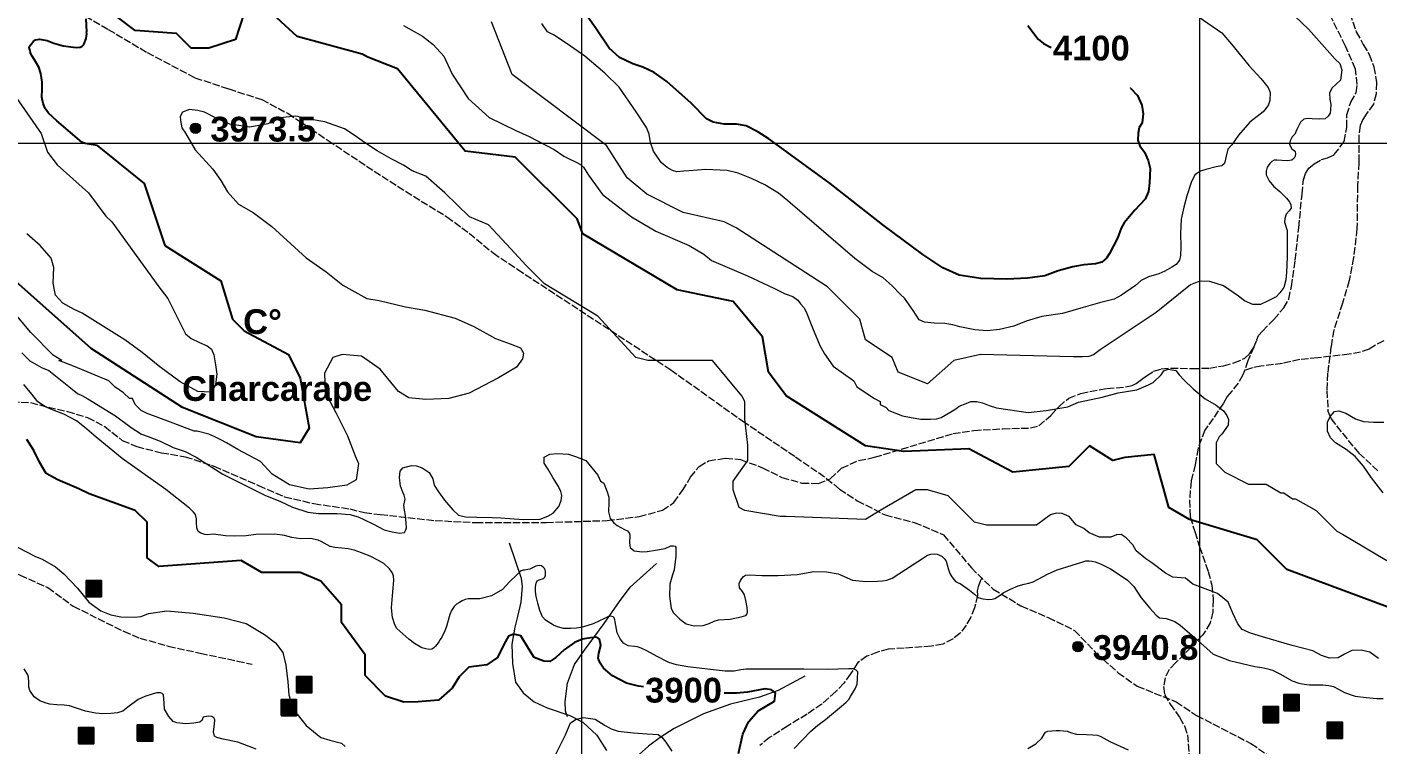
# Model space of a CAD drawing. Header units: metres. Extents: x 405809 to 420020, y 8257398 to 8272141.
# Drawn here: x 414103 to 416289, y 8262027 to 8263188 of the extents above; entities that cross this region are included whole.
import ezdxf

# ---------------------------------------------------------------- set-up
doc = ezdxf.new("R2010")
doc.units = ezdxf.units.M
doc.linetypes.add('ACAD_ISO02W100', pattern=[15, 12, -3])
for name, color, linetype, lineweight in [('CAMINOS1', 7, 'ACAD_ISO02W100', 5), ('COORDENADAS', 30, 'Continuous', 5), ('CURVAS MAESTRAS', 90, 'Continuous', 25), ('CURVAS SECUNDARIS', 46, 'Continuous', 9), ('Río', 150, 'Continuous', 20), ('texto', 7, 'Continuous', 13)]:
    doc.layers.add(name, color=color, linetype=linetype, lineweight=lineweight)
doc.layers.add('VIVIENDAS', color=1, linetype='Continuous')
doc.styles.add('CARLOS', font='arialbd.ttf', dxfattribs={"height": 48})

msp = doc.modelspace()

# ---------------------------------------------------------------- hatches: boundary and pattern name
at = {"layer": 'texto'}
h = msp.add_hatch(color=256, dxfattribs=at)
edge = h.paths.add_edge_path()
edge.add_arc((414375.8, 8263024.1), 8.37, 0, 360)
h = msp.add_hatch(color=256, dxfattribs=at)
edge = h.paths.add_edge_path()
edge.add_arc((415803.1, 8262185.7), 8.37, 0, 360)
at = {"layer": 'VIVIENDAS'}
for points in [[(414198.9, 8262267), (414223.9, 8262267), (414223.9, 8262292), (414198.9, 8262292)], [(414539.1, 8262111.6), (414564.1, 8262111.6), (414564.1, 8262136.6), (414539.1, 8262136.6)], [(414514.3, 8262074.4), (414539.3, 8262074.4), (414539.3, 8262099.4), (414514.3, 8262099.4)], [(416136, 8262082.6), (416161, 8262082.6), (416161, 8262107.6), (416136, 8262107.6)], [(416102.9, 8262063.1), (416127.9, 8262063.1), (416127.9, 8262088.1), (416102.9, 8262088.1)], [(414186.5, 8262029.3), (414211.5, 8262029.3), (414211.5, 8262054.3), (414186.5, 8262054.3)], [(414281.7, 8262033.5), (414306.7, 8262033.5), (414306.7, 8262058.5), (414281.7, 8262058.5)], [(416206.1, 8262037.9), (416231.1, 8262037.9), (416231.1, 8262062.9), (416206.1, 8262062.9)]]:
    msp.add_hatch(color=256, dxfattribs=at).paths.add_polyline_path(points)

# ---------------------------------------------------------------- linework, layer by layer
at = {"layer": 'CAMINOS1'}
for points in [[(416242.8, 8263210.5), (416253.3, 8263180.2), (416264.7, 8263159.8), (416274.4, 8263143.5), (416281.8, 8263123.4), (416286.2, 8263098.2), (416285.5, 8263079.6), (416281.1, 8263063.3), (416270.7, 8263048.4), (416264, 8263038.1), (416259.5, 8263028.4), (416257.5, 8263011.5), (416257.5, 8262968.7), (416255.4, 8262931.4), (416254.5, 8262861.7), (416249.2, 8262815.2), (416241.9, 8262777.8), (416231.3, 8262741.4), (416217.2, 8262697.8), (416212.5, 8262670.5), (416207.1, 8262627.8), (416205.9, 8262599.9), (416207.7, 8262566.4), (416212.5, 8262554.5), (416230.9, 8262530.8), (416257.7, 8262498.5), (416289.8, 8262468.9)], [(414079, 8262581.5), (414108.8, 8262580.3), (414137.9, 8262573.1), (414168.6, 8262566.2), (414201.1, 8262556.2), (414229, 8262541.8), (414257.4, 8262519.3), (414280.9, 8262509.3), (414320.9, 8262499.3), (414359, 8262492.9), (414405.7, 8262477.7), (414477.8, 8262446.3), (414520, 8262428.1), (414567.4, 8262417), (414625.4, 8262408.5), (414649.2, 8262402.6), (414674.8, 8262399.4), (414763.4, 8262389.7), (414829.3, 8262386.4), (414943.2, 8262386.4), (415041.9, 8262389.7), (415093.9, 8262396.2), (415131, 8262406.3), (415149.6, 8262418.8), (415163.7, 8262438.5), (415176.7, 8262459.6), (415190.4, 8262477.3), (415205.8, 8262486.2), (415233.3, 8262490.7), (415257.2, 8262488.3), (415293.2, 8262475), (415324.3, 8262459.2), (415356.7, 8262450.3), (415383.4, 8262449.5), (415402.7, 8262457.2), (415420.9, 8262474.5), (415448.5, 8262486.7), (415474.4, 8262491.9), (415545.9, 8262513.5), (415601.4, 8262530.3), (415635, 8262535.5), (415681.5, 8262538), (415726.3, 8262539.4), (415739.9, 8262542.9), (415759.5, 8262559.7), (415772.7, 8262574), (415788.3, 8262587.8), (415807.9, 8262595.3), (415850.1, 8262603.4), (415880.2, 8262605.7), (415890.7, 8262608), (415897.5, 8262611.3), (415906, 8262617.7), (415914.1, 8262623.8), (415925.6, 8262631.1), (415937.8, 8262634.9), (415953.5, 8262636.3), (415988, 8262635.3), (416015.8, 8262636.3), (416038.6, 8262639.8), (416055.4, 8262644.7), (416073.1, 8262652), (416080.8, 8262659.2), (416088, 8262670.2), (416092.6, 8262682.1), (416095.4, 8262689), (416101.6, 8262696.2), (416120.3, 8262715), (416136, 8262733.6), (416144.2, 8262747.9), (416148.5, 8262768), (416154.8, 8262810.7), (416160.5, 8262863.3), (416165.7, 8262917.7), (416168.1, 8262940.8), (416171.3, 8262951.2), (416176.7, 8262959.6), (416185.5, 8262966.5), (416197.4, 8262973.5), (416207, 8262976.1), (416217.9, 8262981.4), (416233.8, 8263002.5), (416237.9, 8263025.5), (416237.9, 8263045.9), (416244.7, 8263066.2), (416253.1, 8263081.6), (416255, 8263095), (416252.2, 8263119.8), (416235.9, 8263157.1), (416212, 8263205.8)], [(414198, 8263205.3), (414234.8, 8263183.9), (414297.6, 8263146.9), (414374.9, 8263105.8), (414429.7, 8263087.8), (414483, 8263070.6), (414525, 8263048.3), (414590.3, 8263004.5), (414665, 8262954.7), (414715.6, 8262922.2), (414782.6, 8262880.9), (414818.6, 8262854.3), (414857.3, 8262822.5), (414896.7, 8262796), (415144.5, 8262633.5), (415260.7, 8262550.7), (415346.4, 8262492.7), (415396.7, 8262457.9), (415417.6, 8262440.4), (415446.2, 8262421.7), (415491.2, 8262398.7), (415538.4, 8262386.7), (415585.8, 8262366.8), (415630.8, 8262313.1), (415666.1, 8262278.9), (415711.1, 8262251.5), (415755.1, 8262232.8), (415797.9, 8262212), (415832.3, 8262175.4), (415868.5, 8262143.6), (415899.2, 8262121.7), (415926.7, 8262110.7), (415962, 8262096.4), (415995, 8262074.5), (416083, 8262029.2), (416140.1, 8261989.7)], [(416298, 8262680.4), (416284.7, 8262673.4), (416274.4, 8262667), (416260.5, 8262662.2), (416242.1, 8262658.5), (416191, 8262652.9), (416162.1, 8262649.9), (416134.2, 8262643.8), (416099.3, 8262639.1), (416085.7, 8262636.7), (416072.6, 8262632), (416069.8, 8262625.2), (416062.5, 8262611.9), (416051.9, 8262598.8), (416044.4, 8262590), (416038.6, 8262579.3), (416022.2, 8262554.9), (416008.4, 8262535.7), (415997.6, 8262506.8), (415992.8, 8262479.9), (415986.2, 8262453.3), (415983.8, 8262422.8), (415985, 8262395.6), (415992.2, 8262371.7), (416000, 8262347.2), (416013.8, 8262307.3), (416019.8, 8262285.2), (416022, 8262261.7), (416021.3, 8262241.8), (416017.2, 8262224.2), (416005.3, 8262204.8), (415986.4, 8262184.9), (415961.3, 8262159.5), (415950.8, 8262148.9), (415944.3, 8262135.4), (415941.6, 8262121.2), (415943.3, 8262108.3), (415952.2, 8262092.7), (415967.7, 8262071.4), (415975.6, 8262057.4), (415980.3, 8262043.2), (415983.3, 8262007.6)], [(416088, 8262670.2), (416077.8, 8262648), (416072.6, 8262632)], [(413728.4, 8262398.4), (413787.1, 8262395.2), (413853.4, 8262389.1), (413904.3, 8262375.5), (413954.4, 8262363.7), (413993.6, 8262349.1), (414025.9, 8262332.1), (414059, 8262313.5), (414092.1, 8262301.5), (414137.1, 8262281.2), (414177.9, 8262251.3), (414259.5, 8262210.5), (414285.8, 8262199.4), (414331.9, 8262186.6), (414383.7, 8262175.2), (414443.6, 8262162.4), (414467.3, 8262157.1)], [(415647.6, 8262296.8), (415644.9, 8262291.6), (415641.9, 8262282.6), (415640.3, 8262276.1), (415640.7, 8262268.9), (415636, 8262248.6), (415629.8, 8262233.2), (415622.4, 8262220.5), (415612.6, 8262207.4), (415601.5, 8262198.4), (415584.7, 8262189.8), (415566.2, 8262186.5), (415522, 8262183.3), (415496.5, 8262181.7), (415479.2, 8262177), (415462, 8262170.1), (415447.2, 8262159.8), (415435.3, 8262141.7), (415424.6, 8262126.6), (415411.5, 8262113), (415388.9, 8262092.9), (415365.2, 8262076.5), (415333.5, 8262057.2), (415304.4, 8262038.8), (415288.8, 8262025.6)]]:
    msp.add_lwpolyline(points, dxfattribs=at)
at = {"layer": 'COORDENADAS'}
for p, q in [((415000, 8271350), (415000, 8257550)), ((416000, 8271350), (416000, 8257550)), ((406200, 8263000), (419600, 8263000))]:
    msp.add_line(p, q, dxfattribs=at)
at = {"layer": 'CURVAS MAESTRAS'}
for points in [[(415888.5, 8263089), (415888.5, 8263089), (415899.8, 8263077), (415906.5, 8263061.3), (415908.7, 8263047.2), (415907.3, 8263032.9), (415902.5, 8263025.5), (415900.7, 8263016.3), (415899.9, 8263004.8), (415903.3, 8262995.5), (415911, 8262985.5), (415917, 8262972.2), (415919.9, 8262958.9), (415919.2, 8262935.8), (415917.3, 8262921.8), (415911.8, 8262909.6), (415895.5, 8262891.4), (415878, 8262871.3), (415872.9, 8262862.5), (415867.3, 8262846.6), (415854.3, 8262821.7), (415849.5, 8262813.9), (415841.8, 8262807.3), (415831.8, 8262804.7), (415812.9, 8262803.2), (415794.8, 8262800), (415771.5, 8262793.3), (415749.5, 8262785.3), (415721.5, 8262781.4), (415688, 8262779.9), (415646, 8262781.2), (415611.3, 8262786.5), (415584.6, 8262798.5), (415552.6, 8262819.8), (415487.8, 8262867.9), (415402.6, 8262934.5), (415332.9, 8262985.3), (415303.4, 8263007.2), (415285.4, 8263018.1), (415266.4, 8263028), (415250.8, 8263030.8), (415230.9, 8263030.8), (415213.4, 8263033.7), (415202.5, 8263039.3), (415177.4, 8263064.9), (415138.4, 8263099.6), (415118, 8263114.2), (415099.6, 8263122.7), (415083.5, 8263128.4), (415061.6, 8263138.5), (415045, 8263153.6), (415022.7, 8263186.3), (414970.2, 8263261.4)], [(414454.8, 8263210.8), (414440.5, 8263167.9), (414397.6, 8263153.6), (414369, 8263153.6), (414345.2, 8263177.4), (414278.5, 8263182.2), (414221.4, 8263225.1)], [(416307.6, 8262248.6), (416140.9, 8262310.5), (416093.3, 8262358.2), (415983.8, 8262391.5), (415950.4, 8262410.6), (415926.6, 8262496.3), (415879, 8262491.5), (415859.9, 8262486.8), (415821.8, 8262510.6), (415788.5, 8262477.3), (415698, 8262467.7), (415626.5, 8262505.8), (415521.7, 8262501.1), (415459.8, 8262510.6), (415331.2, 8262591.6), (415302.6, 8262629.7), (415293.1, 8262686.8), (415245.5, 8262744), (415155, 8262763), (415002.5, 8262853.5), (414993, 8262877.4), (414893, 8262977.4), (414812, 8262986.9), (414702.5, 8263120.3), (414654.8, 8263139.3), (414645.3, 8263144.1), (414540.5, 8263172.7), (414488.1, 8263220.3)], [(414198.4, 8263201.2), (414199.7, 8263180.2)], [(415722.4, 8263190.4), (415738.7, 8263168.4), (415747.5, 8263161), (415759.9, 8263154.8)], [(414216.6, 8262996.4), (414203.8, 8262998.2), (414197.4, 8262999.7), (414192, 8263001.8), (414151.4, 8263035.9), (414138.1, 8263048.4), (414132.5, 8263056), (414129.7, 8263064.4), (414127.3, 8263074.4), (414128.1, 8263087.6), (414128.1, 8263098.6), (414125.7, 8263112.6), (414122.5, 8263123), (414115.3, 8263135), (414111.5, 8263140.9), (414109.7, 8263144.7), (414108.5, 8263148.3), (414107.8, 8263150.8), (414107.1, 8263154.9), (414107.3, 8263157.1), (414110.4, 8263160.9), (414113.9, 8263164.7), (414116.9, 8263166.9), (414123.7, 8263168.4), (414135.8, 8263166.3), (414146.8, 8263161.6), (414161.9, 8263157.3), (414178.7, 8263155.1), (414184.1, 8263154.8), (414189.5, 8263155.2), (414192.8, 8263156.7), (414195, 8263159.4), (414199, 8263169.3), (414200, 8263176.6), (414199.7, 8263180.2)], [(414216.6, 8262996.4), (414292.8, 8262934.5), (414326.2, 8262834.5), (414416.7, 8262777.3), (414435.7, 8262715.4), (414454.8, 8262696.4), (414526.2, 8262658.3), (414545.3, 8262620.1), (414559.6, 8262539.2), (414545.3, 8262515.4), (414473.8, 8262524.9), (414354.8, 8262572.5), (414207.1, 8262667.8), (413992.8, 8262858.3)], [(415100.3, 8262120.6), (415092.3, 8262121.6), (415073, 8262126.8), (415050.5, 8262138.3), (415035.9, 8262150.8), (415030.3, 8262158.9), (415027.3, 8262167.3), (415028.1, 8262174.9), (415031.4, 8262187.3), (415029.5, 8262197.9), (415024.8, 8262201.2), (415014.6, 8262199.7), (415002.1, 8262197.6), (414989, 8262192.5), (414972, 8262180.3), (414958.8, 8262168), (414949, 8262161.5), (414939.1, 8262162.3), (414923.5, 8262168), (414914.4, 8262182.8), (414902.1, 8262203.3), (414890.6, 8262205.8), (414882.4, 8262202.5), (414875, 8262190.2), (414864.3, 8262168), (414847, 8262156.5), (414818.2, 8262152.4), (414802.6, 8262136.8), (414791.1, 8262118.8), (414768.9, 8262099.1), (414736, 8262096.6), (414713, 8262095.8), (414683.4, 8262105.7), (414650.1, 8262139.1), (414650.1, 8262172.4), (414612, 8262224.8), (414612, 8262253.4), (414578.6, 8262291.5), (414545.3, 8262305.8), (414483.4, 8262305.8), (414450, 8262324.8), (414316.6, 8262315.3), (414297.6, 8262329.6), (414297.6, 8262386.8), (414278.5, 8262405.8), (414203.8, 8262433), (414187.2, 8262440.9), (414153.2, 8262455.4), (414134.4, 8262465.5), (414123.5, 8262484.3), (414114.6, 8262502.9), (414103.1, 8262520.8)], [(415254.3, 8262013.1), (415261.4, 8262044.2), (415270.3, 8262064.2), (415286, 8262081.9), (415312.6, 8262097.6), (415314.2, 8262110.6), (415307.7, 8262116.1), (415297.3, 8262117.7), (415268.9, 8262112), (415250.9, 8262110.4), (415231, 8262110.4)]]:
    msp.add_lwpolyline(points, dxfattribs=at)
at = {"layer": 'CURVAS SECUNDARIS'}
for points in [[(415988.5, 8263363.2), (416176.2, 8263184.5), (416219.2, 8263135.7), (416219.2, 8263135.7), (416226.7, 8263128.9), (416230.3, 8263118.6), (416227.9, 8263101.7), (416214, 8263089.1), (416210.3, 8263080.8), (416210.7, 8263070.9), (416212.4, 8263062.3), (416212, 8263053.8), (416211, 8263048.7), (416208.2, 8263043.6), (416203.3, 8263039.4), (416193.7, 8263038.7), (416182.2, 8263039.6), (416174.9, 8263040.1), (416168.8, 8263038.6), (416163.4, 8263033.8), (416160.4, 8263028.8), (416157.4, 8263022.2), (416153.8, 8263014.3), (416150, 8263010.3), (416146.6, 8263003.7), (416145.3, 8262997.7), (416149.3, 8262990.9), (416152.9, 8262988), (416154.4, 8262986.1), (416155.3, 8262982.8), (416154.4, 8262979), (416153.2, 8262975.6), (416149.4, 8262972.6), (416142.2, 8262971.2), (416133.3, 8262971.7), (416125.2, 8262972.4), (416120.7, 8262972.3), (416116.7, 8262970.3), (416113.8, 8262966.9), (416109.3, 8262961), (416107.5, 8262954.8), (416107.8, 8262949), (416112.8, 8262939.3), (416119.6, 8262930.7), (416129.9, 8262921.6), (416140.4, 8262910.9), (416144.9, 8262905.7), (416147.7, 8262900.7), (416148, 8262895.1), (416144.8, 8262890.3), (416140.2, 8262884.9), (416137.8, 8262878.2), (416137.6, 8262872.4), (416141.5, 8262858.7), (416141.5, 8262844.4), (416141.5, 8262816.1), (416140.7, 8262791), (416139.7, 8262778.7), (416136, 8262766.4), (416129.6, 8262758.1), (416123.7, 8262751.7), (416109.6, 8262744.2), (416098.5, 8262739.3), (416086.2, 8262739.3), (416072.9, 8262745.2), (416063.1, 8262752.8), (416038.7, 8262769.4), (416016.5, 8262776.2), (416003.3, 8262776.8), (415996.2, 8262775), (415985.1, 8262771), (415929.6, 8262726.3), (415839.3, 8262665.9), (415828.5, 8262657.7), (415821.1, 8262655), (415811, 8262654.3), (415795.7, 8262654.3), (415645.6, 8262658.3), (415602.7, 8262648.7), (415559.8, 8262610.6), (415512.2, 8262629.7), (415502.7, 8262653.5), (415459.8, 8262682.1), (415450.3, 8262715.4), (415397.9, 8262767.8), (415250.2, 8262863.1), (415231.2, 8262872.6), (415164.7, 8262888), (415106, 8262917.3), (415074, 8262944), (415040.6, 8262996.4), (414888.2, 8263110.8), (414854.9, 8263196.5)], [(414712.3, 8263190.4), (414743.1, 8263173.3), (414760.3, 8263159.6), (414777.4, 8263140.8), (414791.1, 8263111.7), (414816.8, 8263072.4), (414851, 8263041.6), (414894, 8263020.6), (414915.5, 8263010.6), (414955.9, 8262989.8), (414971.4, 8262979.1), (414979.3, 8262975.1), (414991.7, 8262969.4), (414998.6, 8262965.7), (415003.3, 8262961), (415011.7, 8262948.1), (415034.2, 8262917.2), (415081, 8262881.1), (415120.4, 8262857.8), (415174.6, 8262834.4), (415198, 8262820.6), (415210.7, 8262810), (415268.5, 8262785.5), (415294.3, 8262773.4), (415312.6, 8262764.7), (415329.6, 8262756.4), (415342.1, 8262751.8), (415350, 8262746), (415354.6, 8262740.2), (415359.6, 8262734.4), (415363.9, 8262727), (415373.8, 8262701.3), (415385.5, 8262673), (415393.4, 8262659.3), (415407.4, 8262639.2), (415440.8, 8262615.4), (415445.5, 8262605.9), (415474.1, 8262586.8), (415483.6, 8262582), (415483.6, 8262577.3), (415493.1, 8262572.5), (415497.4, 8262567.7), (415519.2, 8262559), (415533.5, 8262556.1), (415549.1, 8262553.8), (415564.8, 8262553.8), (415574.5, 8262554.4), (415582.1, 8262556.5), (415597.5, 8262565.3), (415605.5, 8262570.4), (415611.3, 8262574.7), (415622.6, 8262579.1), (415630.2, 8262582), (415639.6, 8262582), (415648.7, 8262580.2), (415659.7, 8262575.8), (415671.6, 8262571.7), (415722.5, 8262564.5), (415751.6, 8262567.6), (415786.9, 8262573.8), (415804.4, 8262581), (415842.6, 8262589.2), (415868.4, 8262596.4), (415898.4, 8262600.9), (415917.1, 8262609.3), (415924.8, 8262613.1), (415937.7, 8262625.4), (415942.3, 8262631.8), (415949.4, 8262634.4), (415961.6, 8262632.5), (415966.8, 8262625.4), (415974.5, 8262617), (415989.6, 8262602.5), (416008.9, 8262586.4), (416027, 8262576.1), (416038.6, 8262567.1), (416043.8, 8262559.3), (416047, 8262552.9), (416046.2, 8262543.7), (416036.1, 8262529.6), (416031.4, 8262524.9), (416026.6, 8262515.4), (416026.6, 8262482), (416040.9, 8262467.7), (416050.4, 8262463), (416069.5, 8262453.4), (416079, 8262448.7), (416098.1, 8262448.7), (416107.6, 8262448.7), (416131.4, 8262434.4), (416136.2, 8262434.4), (416150.5, 8262424.9), (416155.2, 8262424.9), (416188.6, 8262405.8), (416221.9, 8262372.5), (416231.4, 8262367.7), (416302.9, 8262324.8)], [(415999.2, 8263203.9), (416036, 8263178.6), (416051.6, 8263160.3), (416080.4, 8263125), (416099.1, 8263104.8), (416111.1, 8263089.9), (416114, 8263082.2), (416113.5, 8263069.1), (416111.1, 8263060.8), (416102.8, 8263050.6), (416081.4, 8263033.7), (416062.9, 8263013.1), (416052.2, 8262997.1), (416045.9, 8262990.3), (416043, 8262979.2), (416041.1, 8262969.2), (416039.6, 8262966.4), (416036, 8262963.3), (416027, 8262961.6), (416010.3, 8262957.5), (416001.5, 8262954.8), (415992.3, 8262948.6), (415986.6, 8262936.4), (415979.4, 8262914.8), (415974.5, 8262896.5), (415970.3, 8262877.3), (415968.9, 8262854.7), (415969.6, 8262831.9), (415969.2, 8262818.4), (415967.5, 8262810.7), (415962.2, 8262803.7), (415954.9, 8262799.2), (415944, 8262793.2), (415934.1, 8262788.7), (415917.6, 8262783.7), (415905.6, 8262777.7), (415896.5, 8262769.6), (415873.6, 8262754.2), (415861.7, 8262747.9), (415838.1, 8262741.9), (415811.8, 8262734.2), (415778.3, 8262724.6), (415745, 8262719.7), (415719.7, 8262712), (415699.6, 8262703.9), (415676.4, 8262698.6), (415656.4, 8262696.5), (415636.7, 8262697.9), (415612.2, 8262703.2), (415600.8, 8262706.3), (415588.2, 8262708.4), (415570.6, 8262708.8), (415555.2, 8262710.5), (415546.4, 8262714.4), (415536.6, 8262729.1), (415522.8, 8262749.1), (415516.1, 8262755.5), (415502.8, 8262769.5), (415488.3, 8262782.2), (415470.4, 8262792.7), (415442.3, 8262813.5), (415334.1, 8262906.7), (415318.8, 8262919), (415296.8, 8262932.6), (415275.2, 8262942.8), (415253.6, 8262951.7), (415235.9, 8262955.6), (415201.5, 8262957.4), (415174.3, 8262955.2), (415165.5, 8262954.6), (415154.3, 8262953.9), (415147.6, 8262955.6), (415138.9, 8262960.6), (415129.1, 8262968.8), (415116.9, 8262987.3), (415112.1, 8263001.2), (415109.9, 8263014.5), (415105.6, 8263025.2), (415088.9, 8263050.9), (415061.4, 8263090.4), (415038.1, 8263113.2), (415005.6, 8263140.6), (414976.9, 8263160.4), (414955.2, 8263175), (414945.3, 8263180.2), (414936.3, 8263193.3)], [(414049.9, 8263125), (414126.1, 8263015.5), (414136.7, 8262985.5), (414152.1, 8262964.8), (414202.9, 8262919.4), (414230.9, 8262882.1), (414240.4, 8262872.6), (414316.6, 8262767.8), (414330.9, 8262748.8), (414359.5, 8262691.6), (414369, 8262683.9), (414382.1, 8262677.4), (414395, 8262672), (414401.7, 8262666.9), (414405.6, 8262657.7), (414408.3, 8262641.7), (414410.4, 8262626.5), (414408.4, 8262609.5), (414399.9, 8262597.1), (414379.7, 8262598.3), (414351, 8262613.8), (414318.1, 8262638.2), (414289.6, 8262661.5), (414261.6, 8262681.7), (414192.8, 8262724.9), (414179.7, 8262730.8), (414161.5, 8262741.1), (414149.7, 8262754.4), (414145.7, 8262773.6), (414146.7, 8262799.1), (414142.3, 8262814), (414124.8, 8262834.4), (414103.2, 8262853.3)], [(416289.2, 8262166.4), (416275.4, 8262176.9), (416261.5, 8262180.2), (416246.4, 8262179.5), (416234.5, 8262173.6), (416224, 8262167.7), (416210.2, 8262167), (416197, 8262171.6), (416183.2, 8262178.9), (416149.7, 8262187.4), (416101.6, 8262201.6), (416082.2, 8262207.7), (416069, 8262213.5), (416061.7, 8262222.6), (416053.9, 8262239.8), (416046.1, 8262257.5), (416028.9, 8262271.9), (416009, 8262279.1), (415989, 8262286.9), (415977.3, 8262296.3), (415956.8, 8262298), (415944.8, 8262304.8), (415922.8, 8262321.3), (415913.3, 8262327.6), (415897.2, 8262340.7), (415892.2, 8262350.4), (415881.3, 8262361.7), (415873.1, 8262367.1), (415865.7, 8262366.7), (415856.6, 8262362.6), (415837.9, 8262363), (415821.6, 8262370), (415812.5, 8262376.9), (415800.3, 8262382.7), (415789.2, 8262396), (415777.5, 8262401.2), (415768, 8262401.4), (415758.6, 8262398.8), (415736.1, 8262382), (415655.1, 8262382), (415636, 8262386.8), (415593.2, 8262429.6), (415559.8, 8262439.1), (415540.8, 8262439.1), (415483.6, 8262405.8), (415459.8, 8262391.5), (415331.2, 8262396.3), (415321.7, 8262396.3), (415264.5, 8262405.8), (415255, 8262410.6), (415245.5, 8262439.1), (415245.5, 8262453.4), (415269.3, 8262486.8), (415269.2, 8262511.4), (415264.5, 8262553.5), (415264.5, 8262582), (415259.8, 8262591.6), (415212.1, 8262648.7), (415140.7, 8262648.7), (415107.3, 8262648.7), (415088.3, 8262653.5), (415026.4, 8262720.2), (414940.6, 8262772.6), (414910.7, 8262802.3), (414885.7, 8262829.1), (414849.6, 8262867.9), (414819, 8262880.9), (414779.2, 8262919.7), (414748.3, 8262946.7), (414726.5, 8262955.2), (414712.2, 8262964.4), (414692.4, 8262974.5), (414669.5, 8262987.8), (414649.2, 8263001.1), (414634.4, 8263011.8), (414616.9, 8263023.2), (414585.2, 8263034.7), (414563, 8263038.4), (414538.2, 8263043.5), (414512.5, 8263040.8), (414492.7, 8263031.3), (414464, 8263026.1), (414431.6, 8263030.6), (414410.3, 8263040.1), (414390.5, 8263050.4), (414379.8, 8263052.8), (414366.3, 8263054.2), (414354.6, 8263050.2), (414351, 8263043.3), (414351.7, 8263036.4), (414353.9, 8263024.7), (414359.7, 8263016.3), (414375.6, 8262989.1), (414404, 8262957.8), (414416.8, 8262939.8), (414427.9, 8262921.3), (414445.7, 8262901.3), (414469.4, 8262887.9), (414499.1, 8262865), (414555, 8262814.6), (414587, 8262792), (414614.3, 8262770.4), (414653, 8262748.8), (414672.8, 8262745.3), (414715.5, 8262735.5), (414747, 8262730), (414796.1, 8262716.7), (414826.2, 8262703.4), (414861.1, 8262684), (414884.7, 8262675.7), (414901.4, 8262669.2), (414906.2, 8262660.4), (414904.7, 8262651.1), (414895, 8262637.9), (414865.9, 8262620.6), (414818.3, 8262595.6), (414785.8, 8262586.9), (414748.2, 8262585.6), (414720.7, 8262588.1), (414704.4, 8262598.1), (414674.4, 8262634.3), (414644.4, 8262655.6), (414613.1, 8262658.1), (414598.1, 8262653.1), (414584.3, 8262628.1), (414585.6, 8262596.8), (414603.1, 8262564.4), (414621.8, 8262526.9), (414634.4, 8262494.4), (414639.4, 8262481.9), (414635.6, 8262455.7), (414620.6, 8262446.9), (414589.9, 8262442.7), (414560, 8262440.5), (414527.8, 8262447.2), (414500, 8262464.9), (414481.1, 8262484.9), (414444.5, 8262504.8), (414426.2, 8262515.4), (414416.7, 8262520.1), (414407.1, 8262524.9), (414397.6, 8262529.6), (414378.6, 8262534.4), (414373.8, 8262534.4), (414335.7, 8262548.7), (414297.6, 8262563), (414288.1, 8262567.8), (414278.5, 8262577.3), (414273.8, 8262586.8), (414269, 8262586.8), (414259.5, 8262596.3), (414245.2, 8262605.9), (414235.7, 8262615.4), (414178.5, 8262639.2), (414154.7, 8262648.7), (414159.5, 8262648.7), (414145.5, 8262657), (414109.8, 8262694), (414078.7, 8262730.6)], [(414095, 8262660.7), (414108, 8262647.7), (414126.7, 8262637.1), (414138.4, 8262632.4), (414149.4, 8262623.7), (414170.9, 8262606.3), (414185.2, 8262595), (414193.2, 8262591.6), (414201.6, 8262586.3), (414246.4, 8262559.2), (414271.7, 8262539.9), (414288.8, 8262529.2), (414299.2, 8262525.4), (414318.6, 8262517.8), (414339.6, 8262507.8), (414359.3, 8262501.1), (414377.1, 8262491.9), (414420.1, 8262464.9), (414456.8, 8262446.2), (414467.3, 8262440.8), (414487.8, 8262430.6), (414513.6, 8262420.3), (414532.9, 8262411.4), (414557.8, 8262403.4), (414575.1, 8262401.1), (414605.2, 8262401.1), (414625.4, 8262399.2), (414639, 8262395.9), (414648.4, 8262391.2), (414663.7, 8262384), (414681.1, 8262374.6), (414693.9, 8262371.5), (414705.9, 8262369.2), (414713.7, 8262370.2), (414716.3, 8262374.4), (414717.1, 8262378), (414716.6, 8262385.2), (414715.5, 8262397.9), (414714, 8262406.2), (414712.9, 8262414.6), (414714, 8262419.2), (414714.8, 8262424.2), (414713.4, 8262430.9), (414711.1, 8262435.7), (414707.4, 8262445.2), (414706, 8262459.5), (414706.7, 8262469.4), (414711.1, 8262474.9), (414725.4, 8262478.5), (414733.1, 8262478.1), (414742.6, 8262474.9), (414753.6, 8262467.5), (414759.9, 8262456.9), (414761.7, 8262447), (414768.7, 8262436.1), (414778.6, 8262422.8), (414792.2, 8262407), (414801.4, 8262398.6), (414812.8, 8262395.7), (414830.8, 8262394.9), (414855.7, 8262394.6), (414869.7, 8262393.8), (414906.1, 8262391.3), (414933.6, 8262392), (414946, 8262396.8), (414954.5, 8262401.6), (414963.7, 8262412.3), (414967.3, 8262421.8), (414968.4, 8262429.9), (414967, 8262436.5), (414962.9, 8262444.9), (414953.8, 8262459.5), (414945.7, 8262473.1), (414939.8, 8262482.6), (414939.8, 8262492.1), (414949, 8262497.2), (414961.5, 8262498), (414979.1, 8262496.9), (414990.8, 8262493.2), (415007.3, 8262486.8), (415026.4, 8262463), (415031.1, 8262453.4), (415036.2, 8262449.9), (415041.7, 8262436.2), (415044.2, 8262427.2), (415044.6, 8262418.9), (415043.9, 8262403.8), (415046.8, 8262393), (415052.3, 8262385.7), (415057.8, 8262381.7), (415069.6, 8262375.3), (415074.4, 8262373.1), (415077.9, 8262368.9), (415078.5, 8262365.1), (415077.9, 8262353.6), (415079.2, 8262346.2), (415085.6, 8262340.8), (415098.4, 8262338.8), (415106.4, 8262339.5), (415119.9, 8262341.7), (415135.4, 8262344.3), (415144.8, 8262348.6), (415149.2, 8262349), (415151.5, 8262348.3), (415152.8, 8262346.8), (415153, 8262339.4), (415152.8, 8262332.2), (415149.9, 8262309.7), (415147.5, 8262301.6), (415143, 8262286.9), (415142.8, 8262267.2), (415145.3, 8262247.4), (415148.8, 8262240.3), (415159.4, 8262230.1), (415169.8, 8262222.7), (415182.3, 8262219.5), (415196.8, 8262219.9), (415206.5, 8262222.9), (415214.9, 8262227), (415222, 8262228.8), (415240.9, 8262230.2), (415258.4, 8262233.7), (415266.1, 8262235.8), (415268.3, 8262239), (415268.6, 8262242.4), (415268, 8262249.1), (415266, 8262260.5), (415263.8, 8262269.4), (415260.7, 8262274.9), (415255.9, 8262280.7), (415255.4, 8262287.9), (415257.7, 8262293.9), (415262.1, 8262299.3), (415265.7, 8262301.2), (415272, 8262302), (415291.9, 8262300.8), (415318.6, 8262300.8), (415349.1, 8262302.6), (415376.2, 8262307.3), (415396.7, 8262306.9), (415415.6, 8262303.2), (415438.8, 8262293.2), (415460.3, 8262291), (415479.1, 8262291.7), (415487.1, 8262292), (415494, 8262293.1), (415498.7, 8262294.6), (415502.5, 8262296.2), (415535, 8262317.3), (415553.6, 8262329.4), (415559.8, 8262333.6), (415565.5, 8262335.5), (415571.3, 8262335.7), (415575.5, 8262335), (415583, 8262332.1), (415587, 8262328.1), (415590, 8262324.1), (415591.6, 8262318.1), (415593.3, 8262312), (415596, 8262303.8), (415599.2, 8262298.6), (415602.9, 8262293.6), (415605.4, 8262290.8), (415609.6, 8262289.1), (415612.5, 8262288), (415628, 8262276.8), (415635.9, 8262270.4), (415641.9, 8262265.3), (415649.2, 8262262.8), (415658.4, 8262262.2), (415664.4, 8262262.5), (415669, 8262263.4), (415673.2, 8262266.5), (415677.5, 8262269.2), (415682.4, 8262272.9), (415694.3, 8262278.8), (415706.7, 8262283.9), (415716.3, 8262286.6), (415723.8, 8262288.1), (415730.8, 8262290.5), (415738.9, 8262295), (415754, 8262303.1), (415769.6, 8262310), (415794, 8262317.6), (415809.4, 8262322.5), (415815.9, 8262324.6), (415821.6, 8262324.6), (415826.4, 8262324.1), (415831.1, 8262322.6), (415840.9, 8262319.2), (415855.7, 8262311.6), (415868.4, 8262303.6), (415883.3, 8262293.4), (415893.4, 8262282.8), (415905.7, 8262264.8), (415919.4, 8262247.8), (415929.8, 8262236.4), (415935.1, 8262232.4), (415945.8, 8262231.1), (415953.8, 8262228.4), (415959.8, 8262226.1), (415968.8, 8262220.5), (415991, 8262200.9), (416021.9, 8262173.3), (416048.2, 8262163.3), (416089.5, 8262153.8), (416100.9, 8262151.9), (416110.4, 8262149.7), (416118.2, 8262147.8), (416129.8, 8262141.6), (416150, 8262130.2), (416160.3, 8262126.7), (416169.4, 8262124.8), (416177.7, 8262123.8), (416189.1, 8262124), (416199.2, 8262124), (416208.9, 8262122.8), (416216.7, 8262121), (416224.9, 8262116.9), (416234.5, 8262111.6), (416251.7, 8262105.8), (416269.6, 8262103.2), (416286.5, 8262101.8), (416297, 8262101.9)], [(415344.1, 8262020.9), (415370.8, 8262048.7), (415382.5, 8262058.9), (415394.8, 8262067.6), (415421, 8262089.2), (415428.5, 8262095.8), (415432.5, 8262100.4), (415435.1, 8262105.3), (415443, 8262117.2), (415446, 8262124.8), (415446.8, 8262134.3), (415447.1, 8262144.9), (415444.6, 8262147.8), (415439.4, 8262150), (415432.9, 8262150), (415414.6, 8262149.2), (415399.9, 8262148.5), (415359.7, 8262149.1), (415310.2, 8262149.4), (415266.7, 8262149.4), (415258, 8262148), (415247, 8262146.3), (415232.6, 8262146.3), (415218.6, 8262147.6), (415204.3, 8262149.3), (415172.1, 8262153.1), (415153.8, 8262156.1), (415141.5, 8262159.9), (415122.5, 8262169.6), (415106, 8262178.9), (415096.7, 8262183.4), (415091, 8262185.3), (415085.7, 8262185.7), (415075.9, 8262186.8), (415068.3, 8262191.4), (415063, 8262198.2), (415058.1, 8262208), (415054.7, 8262225.8), (415054.4, 8262229), (415053.3, 8262232.2), (415051.2, 8262234.1), (415047.5, 8262235), (415043.7, 8262234.5), (415037.7, 8262231.4), (415028.1, 8262226.9), (415019.3, 8262222.4), (415003.7, 8262217.9), (414998.7, 8262216.5), (414992.3, 8262215.8), (414983.2, 8262215), (414971, 8262214.8), (414961.5, 8262217.7), (414955, 8262220.5), (414941.8, 8262228.4), (414937.3, 8262234.1), (414932.7, 8262244.1), (414929.5, 8262256), (414926.7, 8262266.9), (414925.7, 8262275.1), (414925.7, 8262282.3), (414927, 8262288.4), (414928.4, 8262291.9), (414931.5, 8262293.9), (414939, 8262295.9), (414941.2, 8262297.8), (414941.9, 8262301.4), (414942.2, 8262306.5), (414941.7, 8262310.1), (414940.2, 8262312.2), (414938.3, 8262314.4), (414935.4, 8262316.4), (414931.8, 8262316.8), (414926.2, 8262316.1), (414916.6, 8262310.8), (414913.3, 8262310.5), (414908.7, 8262309.6), (414906, 8262309.3), (414902.5, 8262308.2), (414899.7, 8262306), (414895.6, 8262301.7), (414883.9, 8262290.4), (414872.5, 8262278.1), (414854.9, 8262267.7), (414835.8, 8262262.9), (414816.8, 8262262.9), (414812.1, 8262261.7), (414807.4, 8262259.6), (414802.9, 8262257.3), (414798, 8262254.2), (414794.2, 8262250.5), (414789.7, 8262244.1), (414787.3, 8262237.5), (414783.3, 8262224.3), (414781.9, 8262218.4), (414779.1, 8262211), (414774.2, 8262200.9), (414771.8, 8262197.4), (414769.6, 8262193.7), (414766.7, 8262189.6), (414763.6, 8262185.9), (414760.8, 8262183.1), (414758.3, 8262181.4), (414753.1, 8262180.9), (414748.6, 8262182), (414742.2, 8262183.9), (414730.3, 8262190.7), (414720.8, 8262197.6), (414711, 8262206.6), (414701.6, 8262215), (414698.4, 8262221), (414694.6, 8262232.7), (414692.7, 8262248.2), (414695, 8262274.4), (414696.8, 8262292.8), (414696.2, 8262300), (414693.8, 8262305.5), (414689.5, 8262311.5), (414680.5, 8262320.2), (414671, 8262325.4), (414658.3, 8262331.9), (414644.5, 8262337.6), (414632.5, 8262341.6), (414622.7, 8262343.8), (414612.6, 8262344.9), (414601.1, 8262346.1), (414593.5, 8262347.5), (414579.4, 8262355.6), (414574.2, 8262357.9), (414561.9, 8262360.8), (414545.8, 8262360.3), (414531.6, 8262362.2), (414519.8, 8262365.5), (414504.2, 8262367.8), (414473.3, 8262367), (414457.7, 8262365.1), (414439.3, 8262364.2), (414424.6, 8262365.1), (414405.2, 8262367.5), (414394.8, 8262366.5), (414391.2, 8262367.2), (414384.4, 8262369), (414380.1, 8262371.9), (414378.3, 8262378.1), (414377.6, 8262386.4), (414377.6, 8262392.2), (414376.1, 8262399.2), (414372.9, 8262403.2), (414366, 8262409.5), (414328.1, 8262440.1), (414257.5, 8262490.1), (414215, 8262524.7), (414196.1, 8262540.5), (414183.3, 8262550.9), (414163.1, 8262561.8), (414144.8, 8262568.5), (414133.2, 8262573.4), (414121, 8262581.4), (414111.2, 8262594.2), (414098.3, 8262609.5)], [(416296.9, 8262434.6), (416277.8, 8262458.8), (416265.1, 8262477.4), (416251.6, 8262493.4), (416237.3, 8262504.8), (416219.9, 8262515.3), (416211.8, 8262523.6), (416206.7, 8262534.1), (416206.7, 8262548.9), (416211.4, 8262557.7), (416218.1, 8262566.2), (416225.3, 8262567), (416236.3, 8262563.2), (416252.3, 8262553.9), (416265, 8262549.7), (416281.5, 8262548.5), (416298, 8262548.9)], [(414076.8, 8262352.6), (414116, 8262332.2), (414127.9, 8262327), (414149.6, 8262314.6), (414163.1, 8262303.7), (414185, 8262280.3), (414203.6, 8262257.5), (414222.8, 8262243.6), (414239, 8262237.3), (414255, 8262233.7), (414276.8, 8262233.2), (414288.2, 8262234.7), (414300.1, 8262239.4), (414329.6, 8262243.5), (414372.2, 8262240.1), (414422.4, 8262232.2), (414457.6, 8262223.1), (414487.7, 8262205.5), (414505.3, 8262191.9), (414517, 8262176.2), (414522.2, 8262156), (414525, 8262128.8), (414526.7, 8262107.6), (414533.6, 8262084.6), (414554.8, 8262058.1), (414578.6, 8262039), (414592.9, 8262034.3), (414612, 8262029.5), (414618.1, 8262024.4)], [(414474.1, 8262020.1), (414444.5, 8262031.3), (414420.7, 8262036.1), (414410.6, 8262038.9), (414406.8, 8262041), (414404.9, 8262047.8), (414406.5, 8262060.2), (414407.1, 8262067.3), (414405.7, 8262070.5), (414402.5, 8262072.7), (414397, 8262073), (414390.3, 8262072.4), (414388.5, 8262071.6), (414387, 8262069.2), (414386.4, 8262066.7), (414382.7, 8262063.7), (414373, 8262061.7), (414359.8, 8262061), (414345.7, 8262062.3), (414339.9, 8262064.8), (414332.9, 8262072.7), (414325.8, 8262084.6), (414325.1, 8262093.9), (414324.9, 8262101.8), (414324, 8262107.5), (414322.2, 8262109.7), (414319.4, 8262110.8), (414313.1, 8262110.9), (414307.4, 8262109.3), (414294.1, 8262104.8), (414283.3, 8262100.4), (414266.4, 8262087.6), (414258.3, 8262081.5), (414249.6, 8262078.7), (414239.1, 8262077.4), (414226, 8262077.1), (414214.2, 8262078.1), (414197.8, 8262081.4), (414183.6, 8262086.4), (414172.2, 8262089.9), (414163.5, 8262091.2), (414151.5, 8262091.8), (414140.3, 8262092.9), (414134.1, 8262094.5), (414124.2, 8262098.3), (414114.9, 8262104.7), (414107.8, 8262114.7), (414106.2, 8262120.2), (414106.4, 8262128.1), (414106, 8262136.5), (414104.6, 8262140.3), (414098.8, 8262149.7)], [(414958.6, 8262011.7), (414974.4, 8262043.2), (414982.6, 8262062.7), (414991.4, 8262068.4), (415003.4, 8262070.9), (415022.3, 8262068.4), (415038.7, 8262058.3), (415048.1, 8262052.6), (415059.5, 8262048.9), (415084.1, 8262046.3), (415106.4, 8262044.9), (415124, 8262043.7), (415130.3, 8262039.3), (415136.6, 8262031.1), (415146.1, 8262016.6)], [(415722, 8262021), (415735, 8262028.3), (415744.9, 8262037.9), (415748.5, 8262044), (415751, 8262047.6), (415754.8, 8262049.1), (415761.2, 8262049.7), (415768.1, 8262050.1), (415773.9, 8262050.2), (415785.8, 8262048.9), (415792.8, 8262046.3), (415801, 8262044.3), (415816.9, 8262043.6), (415827.1, 8262043.3), (415834.7, 8262042.3), (415840.4, 8262040.5), (415855, 8262032.5), (415884.5, 8262018.7)]]:
    msp.add_lwpolyline(points, dxfattribs=at)
at = {"layer": 'Río'}
for points in [[(414883.5, 8262353.4), (414902.5, 8262296.3), (414904.3, 8262282.8), (414902.2, 8262257.6), (414896.5, 8262234.4), (414892.3, 8262217.1), (414887.6, 8262189.8), (414888.6, 8262158.4), (414893.3, 8262128.2), (414906, 8262110.8), (414923.8, 8262096.2), (414944.8, 8262086.7), (414981.2, 8262074.5), (415002.2, 8262063.6), (415024.9, 8262042.7), (415040.8, 8262017.5)], [(414977.6, 8262072.3), (414974.2, 8262081.4), (414973.7, 8262097), (414977.4, 8262126.6), (414988.8, 8262156.8), (415005.1, 8262180.1), (415037, 8262223), (415061.9, 8262258.7), (415078.8, 8262282), (415121.6, 8262320.1)], [(415361.7, 8262138.1), (415318.4, 8262115), (415288.3, 8262103.9), (415241, 8262092.9), (415197.8, 8262077.1), (415150.2, 8262053.3), (415127.6, 8262038.7), (415108.6, 8262024.8), (415078.8, 8261998.2), (415052.6, 8261966.9)]]:
    msp.add_lwpolyline(points, dxfattribs=at)
at = {"layer": 'texto'}
for centre in [(414375.8, 8263024.1), (415803.1, 8262185.7)]:
    msp.add_circle(centre, 8.37, dxfattribs=at)
at = {"layer": 'VIVIENDAS'}
for points in [[(414198.9, 8262267), (414223.9, 8262267), (414223.9, 8262292), (414198.9, 8262292)], [(414539.1, 8262111.6), (414564.1, 8262111.6), (414564.1, 8262136.6), (414539.1, 8262136.6)], [(414514.3, 8262074.4), (414539.3, 8262074.4), (414539.3, 8262099.4), (414514.3, 8262099.4)], [(416136, 8262082.6), (416161, 8262082.6), (416161, 8262107.6), (416136, 8262107.6)], [(416102.9, 8262063.1), (416127.9, 8262063.1), (416127.9, 8262088.1), (416102.9, 8262088.1)], [(414186.5, 8262029.3), (414211.5, 8262029.3), (414211.5, 8262054.3), (414186.5, 8262054.3)], [(414281.7, 8262033.5), (414306.7, 8262033.5), (414306.7, 8262058.5), (414281.7, 8262058.5)], [(416206.1, 8262037.9), (416231.1, 8262037.9), (416231.1, 8262062.9), (416206.1, 8262062.9)]]:
    msp.add_lwpolyline(points, close=True, dxfattribs=at)

# ---------------------------------------------------------------- texts
at = {"layer": 'texto', "style": 'CARLOS'}
for s, p in [('4100', (415762.8, 8263133.8)), ('3973.5', (414399.9, 8263002.7)), ('C°', (414453, 8262691.4)), ('Charcarape', (414354.2, 8262583.1)), ('3940.8', (415827.2, 8262164.3)), ('3900', (415103.2, 8262095.3))]:
    msp.add_text(s, height=40, dxfattribs=at).set_placement(p)

doc.saveas('drawing.dxf')
